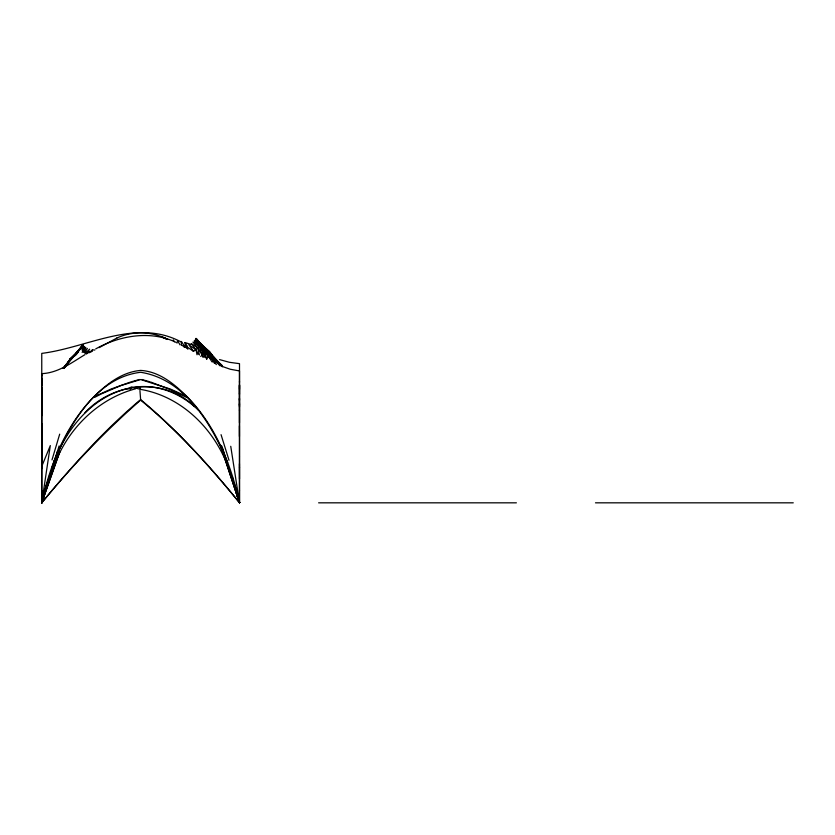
<?xml version="1.0" encoding="UTF-8"?>
<svg xmlns="http://www.w3.org/2000/svg" width="835" height="835" viewBox="0 0 835 835"><rect width="100%" height="100%" fill="white"/><g stroke="black" fill="none" stroke-linecap="round" stroke-linejoin="round"><path stroke-width="1.25" d="M41.75 457.935L41.76 502.774L57.5 451.224M41.75 457.267L41.76 400.341M41.781 387.534L41.823 405.361M41.76 384.257L41.76 378.62M41.781 462.642L41.75 502.785L59.108 445.921M41.833 436.413L41.844 425.933M239.509 478.914L239.499 363.663L229.448 362.306L219.574 359.593M41.75 490.646L41.771 502.753C71.946 466.045 104.813 431.392 140.624 400.122C177.49 430.275 209.397 465.993 239.499 502.764L239.509 490.458M41.781 407.73L41.771 394.527M41.771 385.185L41.781 381.449M41.76 375.593L41.76 373.652C58.22 372.953 71.497 362.714 85.055 354.593M239.499 384.935L239.478 399.704M41.802 410.288L41.771 384.925M239.468 394.402L239.488 384.789M239.468 393.368L239.488 381.438M41.76 409.369L41.823 400.988M239.447 405.392L239.478 398.472M212.789 361.826C215.451 350.992 200.108 347.057 195.881 338.666M66.758 364.874L70.14 358.977L74.879 354.635L82.884 344.918L63.804 367.734M181.341 344.792L181.466 341.484L184.848 346.901M209.376 352.62L209.418 351.775L204.606 348.362L196.288 338.78L196.392 339.73M64.097 368.277L83.02 345.064M217.768 362.359L217.841 361.461L209.376 351.817L204.418 347.715L196.037 338.352L204.251 348.059L216.338 364.592M139.936 390.477L140.624 399.568C104.051 430.244 72.165 466.087 41.771 502.764L42.324 497.566M42.22 498.839L41.76 502.722L59.692 451.986L41.771 502.722L42.345 497.493M49.996 477.119L41.76 502.722L42.261 498.912M42.512 497.723L41.76 502.774L48.242 479.311M79.502 350.439L79.075 349.865L78.876 350.742C73.918 356.775 67.332 361.012 63.825 368.287M42.178 500.217L41.75 502.785C49.975 465.21 64.681 428.105 91.192 399.568C104.542 385.728 120.678 372.159 140.635 370.416C160.852 371.575 176.634 385.989 190.077 399.735C216.484 428.261 231.253 465.262 239.509 502.774L230.742 446.297M45.194 491.564L41.76 502.722L45.247 491.523M41.802 464.584L42.282 462.068M44.954 491.575L41.771 502.722L43.357 495.134M49.912 474.28L41.771 502.722L43.399 495.092M45.758 487.64L41.781 502.649L43.159 496.501M200.713 356.503L202.32 354.781L204.418 347.715L217.841 361.461L217.632 363.016L219.793 365.73M176.999 343.143L177.584 340.67L180.026 344.886M46.614 484.373L41.781 502.649L43.284 496.47M42.366 500.301L41.75 502.785L50.309 445.566L41.771 466.379M41.781 502.649L45.006 490.166M183.669 346.807L186.028 346.181L193.532 351.378L197.811 347.903L200.254 343.039L209.376 351.817L217.632 363.016C209.992 355.47 202.947 347.339 195.16 340.002L207.957 356.336L222.287 366.638L222.475 365.918L217.841 361.461L219.344 363.256M52.01 459.866L59.692 434.148M46.332 487.849L48.232 481.649M53.628 462.277C69.43 424.89 95.941 377.597 140.635 372.285C185.161 379.215 211.704 424.441 227.631 462.559M52.177 466.963C64.608 430.756 91.401 395.738 130.74 387.837C155.122 382.754 180.673 392.92 198.135 409.943M204.596 357.265L203.103 352.307L199.168 346.128L194.179 340.983L199.492 344.834L206.767 359.092L209.418 351.775L212.038 355.731M55.298 462.621C69.169 427.52 98.854 398.535 135.688 388.766M84.742 352.787L87.362 348.414L83.385 351.702M86.548 354.071L89.637 349.176L85.201 353.309M64.619 367.379L70.14 358.977L78.97 350.105M91.14 351.9L92.508 349.834L94.835 350.042M75.995 354.729L77.937 351.89M73.48 356.91L79.075 349.865M82.216 347.997L83.667 346.003L81.997 347.777M82.133 352.349L85.796 347.381L82.227 350.543M81.005 348.445L83.249 345.46L79.231 349.99M92.487 351.013L87.143 352.881L84.137 352.38L83.166 351.723L82.55 349.354L84.596 346.661L81.851 349.26M74.774 355.606L82.78 345.116L78.876 350.742L82.675 345.68L82.55 349.354M76.037 354.802L78.114 352.182M70.119 359.603L74.879 354.635L75.338 355.679M84.919 412.772C112.767 382.399 164.255 376.502 194.545 406.614M74.837 354.885L70.13 359.081L66.497 365.271L70.14 358.977L70.203 360.052M88.917 352.934L92.508 349.834M99.062 347.652L116.921 338.029M94.501 397.45L100.002 394.579M93.426 397.095L110.982 389.068L130.761 381.971M95.722 348.894C119.603 335.503 150.655 330.128 175.997 342.34M101.098 394.005L120.856 385.551L140.645 379.549L170.288 389.006L185.652 395.894M116.691 338.123C132.525 330.67 151.709 331.161 167.188 339.271L162.428 337.11L167.71 339.469M131.993 381.616L139.403 379.497M318.615 502.827L516.385 502.827M595.491 502.827L793.25 502.827M136.888 386.595L139.226 386.699L140.635 389.392C182.093 396.531 214.564 429.378 228.56 468.091M126.983 388.599L130.74 389.058M131.095 386.887L140.635 389.392M190.891 344.427L184.984 342.527L185.412 346.901M141.866 379.497L149.277 381.616M221.223 366.074L230.241 369.237L239.499 370.949L239.499 382.284M150.509 381.971L170.298 389.601L186.758 397.47M181.508 342.162C136.324 317.592 87.717 347.694 41.76 353.382L41.771 415.673M181.686 345.252L187.311 348.279M140.624 399.568C177.25 430.182 209.564 465.669 239.499 502.764L239.447 463.78M200.348 343.091L206.506 350.063M213.207 357.088L222.475 365.918M217.914 361.816L222.287 366.638M213.301 356.858L216.275 360.532M200.254 343.039L204.251 348.059L209.334 352.516L212.967 357.798M210.169 353.643L211.756 355.679M212.027 361.92L200.118 343.362L195.62 339.26L199.92 344.051L203.636 350.366L206.767 359.092M193.532 351.378L188.856 344.73L196.027 349.813L198.25 354.123M184.984 342.527L187.51 346.504M186.028 346.181L187.927 349.27M173.273 339.855L174.327 341.776M203.396 356.91L197.811 347.903L192.937 342.099L199.168 346.128L202.936 357.223M221.912 448.082L220.273 444.658L239.499 502.722L239.081 498.871L239.499 502.722L220.398 444.982L222.559 449.491M212.946 359.802L214.418 363.371M222.924 452.455L226.483 461.985M225.356 459.803L239.499 502.722L239.081 498.839L239.488 502.649L231.504 476.566M222.788 449.084L239.509 502.774L239.06 500.28M221.056 434.67L229.009 460.252M221.912 446.193L239.509 502.774L234.854 485.145M232.339 477.025L233.362 480.699M234.04 483.152L239.509 502.774M235.627 488.037L239.488 502.649L238.967 498.944M237.255 494.017L239.499 502.722L238.883 498.923M235.658 487.755L239.499 502.722L238.152 496.314M235.647 487.619L239.488 502.649L237.39 493.944M237.39 494.163L239.499 502.733M199.388 355L197.811 347.903L191.309 343.529L196.027 349.813L197.018 354.75M204.502 347.798L204.606 348.362M239.436 398.566L239.499 407.031M239.436 404.004L239.457 410.309M239.468 393.295L239.478 401.437M41.76 434.096L41.792 446.548M239.488 385.509L239.488 389.319M239.499 402.47L239.509 456.39M239.509 456.515L239.509 467.506M239.415 425.86L239.436 436.444M41.76 375.228L41.76 384.737M41.781 389.016L41.802 468.644M239.509 467.308L239.509 490.552M239.468 409.943L239.468 422.76M41.76 423.731L41.75 467.965M66.487 364.31L63.23 368.298L66.487 364.31"/></g></svg>
